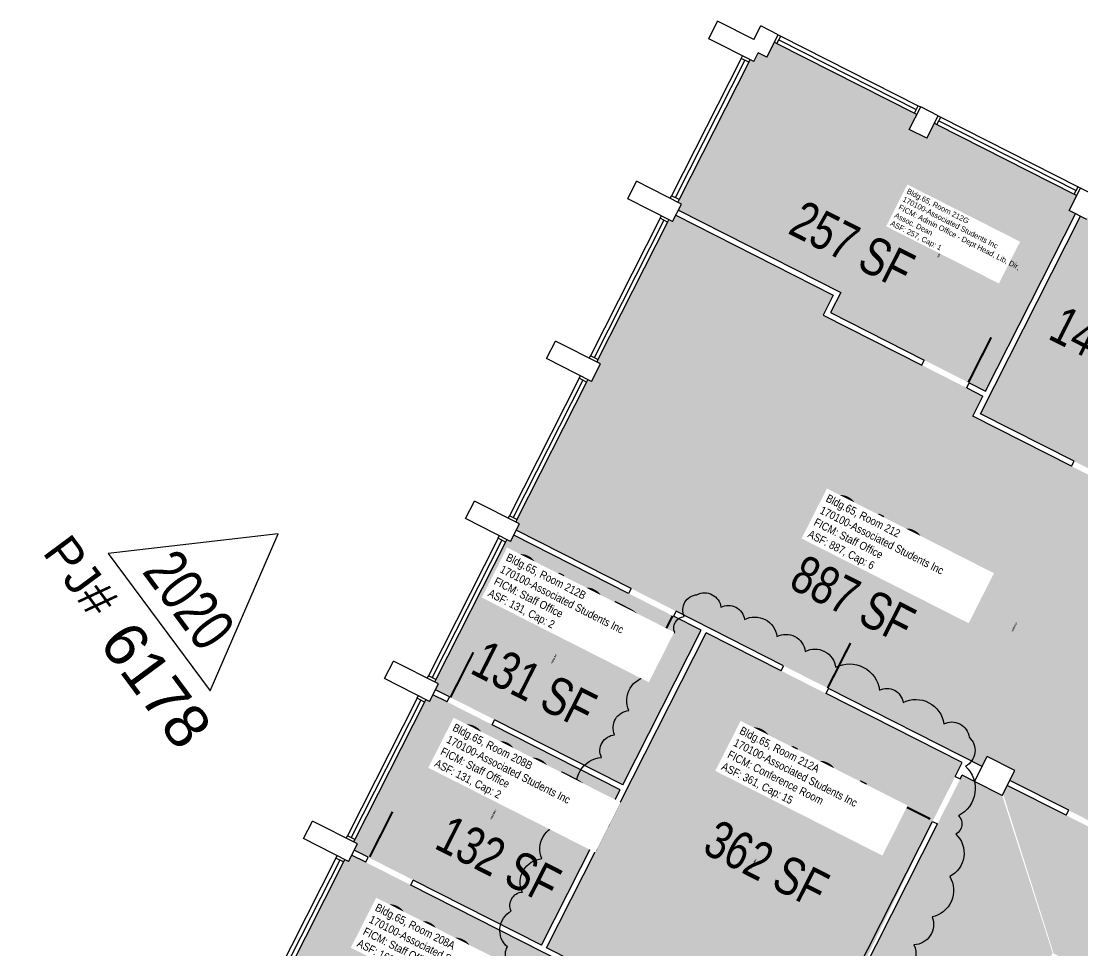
# Model space of a CAD drawing. Header units: inches. Extents: x 69218137 to 69223003, y 27671131 to 27674800.
# Drawn here: x 69219802 to 69220560, y 27673824 to 27674487 of the extents above; entities that cross this region are included whole.
import ezdxf
from ezdxf.enums import TextEntityAlignment as Align

# ---------------------------------------------------------------- set-up
doc = ezdxf.new("R2010")
doc.units = ezdxf.units.IN
doc.header["$LTSCALE"] = 25
doc.header["$MEASUREMENT"] = 0
doc.layers.get('0').update_dxf_attribs({"linetype": 'CONTINUOUS'})
for name, color, linetype in [('A-DOOR', 2, 'CONTINUOUS'), ('A-GLAZ', 1, 'CONTINUOUS'), ('A-IDEN-RNUM', 7, 'CONTINUOUS'), ('A-IDEN-SNUM', 4, 'CONTINUOUS'), ('A-IDEN-VNUM', 4, 'CONTINUOUS'), ('A-WALL', 5, 'CONTINUOUS'), ('AREA-TEXT', 3, 'CONTINUOUS'), ('Rooms-Category-Color', 7, 'CONTINUOUS'), ('Rooms-College-Color', 7, 'CONTINUOUS'), ('Rooms-Department-Color', 7, 'CONTINUOUS'), ('Rooms-Division-Color', 7, 'CONTINUOUS'), ('Rooms-Information', 7, 'CONTINUOUS')]:
    doc.layers.add(name, color=color, linetype=linetype)
doc.layers.add('A-REV', color=1, linetype='CONTINUOUS', true_color=0xff0000)
doc.styles.add('Arial', font='arial.ttf')
doc.styles.add('CP_AREA', font='arial.ttf', dxfattribs={"height": 15})
doc.styles.add('CP_ROOMSNUMBER', font='arial.ttf', dxfattribs={"height": 1})
doc.styles.add('CP_ROOMVNUMBER', font='arial.ttf', dxfattribs={"width": 0.85, "height": 0.075})

# ---------------------------------------------------------------- blocks, each defined once
blk = doc.blocks.new('ProjectRev')
at = {"transparency": 16777216}
blk.add_lwpolyline([(0, 0.122), (-0.1221, -0.0895), (0.1221, -0.0895)], close=True, dxfattribs=at)
at = {"transparency": 16777216, "insert": (-0.1798, -0.1151), "char_height": 0.05, "attachment_point": 1, "style": 'Arial'}
blk.add_mtext_dynamic_manual_height_columns('PJ#', width=0.24749, gutter_width=0.3125, heights=[0], dxfattribs=at)
at = {"transparency": 16777216, "style": 'Arial', "width": 0.75}
blk.add_attdef('YEAR', text='', height=0.05, dxfattribs=at).set_placement((0, 0), align=Align.MIDDLE_CENTER)
at = {"transparency": 16777216, "style": 'Arial'}
blk.add_attdef('PROJECT', text='', height=0.05, dxfattribs=at).set_placement((-0.0537, -0.1151), align=Align.TOP_LEFT)

msp = doc.modelspace()

# ---------------------------------------------------------------- hatches: boundary and pattern name
at = {"layer": 'Rooms-Category-Color', "true_color": 0xfa9ba3}
for points in [[(69220387.02, 27674293.38), (69220379.79, 27674279.11), (69220478.8, 27674228.92), (69220490.39, 27674223.05), (69220554.59, 27674349.71), (69220550.13, 27674351.97), (69220555.56, 27674362.67), (69220553.77, 27674363.57), (69220455.65, 27674413.3), (69220453.87, 27674414.21), (69220448.45, 27674403.5), (69220435.96, 27674409.83), (69220441.38, 27674420.54), (69220439.6, 27674421.44), (69220341.48, 27674471.17), (69220339.7, 27674472.08), (69220334.27, 27674461.37), (69220328.03, 27674464.54), (69220324.87, 27674458.29), (69220322.19, 27674459.65), (69220321.29, 27674457.87), (69220271.55, 27674359.75), (69220270.65, 27674357.97), (69220273.33, 27674356.61), (69220271.07, 27674352.15), (69220372.08, 27674300.95)], [(69220553.62, 27674173.06), (69220585.73, 27674156.78), (69220597.33, 27674150.91), (69220668.76, 27674291.84), (69220664.3, 27674294.1), (69220669.73, 27674304.8), (69220568.04, 27674356.34), (69220562.62, 27674345.64), (69220558.16, 27674347.9), (69220486.73, 27674206.97)], [(69220828.33, 27674029.34), (69220822.97, 27674032.05), (69220812.27, 27674037.48), (69220780.16, 27674053.75), (69220698.1, 27674095.35), (69220665.99, 27674111.62), (69220583.93, 27674153.21), (69220551.82, 27674169.49), (69220481.35, 27674205.21), (69220488.58, 27674219.48), (69220476.99, 27674225.35), (69220444.88, 27674241.63), (69220374.41, 27674277.35), (69220381.65, 27674291.62), (69220370.27, 27674297.38), (69220338.16, 27674313.66), (69220269.26, 27674348.58), (69220267, 27674344.12), (69220264.32, 27674345.48), (69220212.78, 27674243.79), (69220215.46, 27674242.44), (69220209.13, 27674229.95), (69220206.45, 27674231.31), (69220154.91, 27674129.62), (69220157.59, 27674128.27), (69220155.33, 27674123.81), (69220237.39, 27674082.21), (69220269.5, 27674065.94), (69220346.21, 27674027.06), (69220378.32, 27674010.78), (69220488.03, 27673955.17), (69220491.65, 27673962.31), (69220511.27, 27673952.36), (69220507.66, 27673945.23), (69220581.69, 27673907.7), (69220610.23, 27673893.24), (69220679.18, 27674029.26), (69220682.75, 27674027.45), (69220793.35, 27673971.39), (69220796.92, 27673969.58)], [(69220267.69, 27674062.37), (69220235.58, 27674078.65), (69220153.52, 27674120.24), (69220151.26, 27674115.78), (69220148.58, 27674117.13), (69220097.04, 27674015.45), (69220099.72, 27674014.09), (69220097.62, 27674009.96), (69220231.42, 27673942.14), (69220287.32, 27674052.42)], [(69220232.26, 27673797.81), (69220176.95, 27673825.84), (69220290.88, 27674050.62), (69220344.4, 27674023.49), (69220376.51, 27674007.21), (69220473.8, 27673957.9), (69220468.82, 27673948.09), (69220452.55, 27673915.98), (69220363.44, 27673731.32)], [(69220095.82, 27674006.39), (69220093.39, 27674001.61), (69220090.72, 27674002.96), (69220039.18, 27673901.28), (69220041.85, 27673899.92), (69220039.59, 27673895.46), (69220173.39, 27673827.65), (69220229.61, 27673938.57)], [(69220035.52, 27673887.43), (69220032.85, 27673888.79), (69219981.31, 27673787.11), (69219983.98, 27673785.75), (69219982.85, 27673783.52), (69220057.56, 27673745.66), (69220093.46, 27673727.46), (69220152.33, 27673697.62), (69220207.26, 27673806), (69220037.78, 27673891.89), (69220037.33, 27673891)]]:
    msp.add_hatch(color=241, dxfattribs=at).paths.add_polyline_path(points)
at = {"layer": 'Rooms-Category-Color', "true_color": 0xadadad}
msp.add_hatch(color=253, dxfattribs=at).paths.add_polyline_path([(69220502.26, 27673934.57), (69220502.23, 27673934.52), (69220473.75, 27673948.96), (69220363.44, 27673731.32), (69220383.89, 27673720.95), (69220329.19, 27673613.02), (69220335.43, 27673609.86), (69220327.29, 27673593.8), (69220321.05, 27673596.97), (69220155.58, 27673270.51), (69220161.83, 27673267.34), (69220153.69, 27673251.29), (69220137.63, 27673259.43), (69220139.67, 27673263.44), (69219933.62, 27673367.87), (69219805.18, 27673432.98), (69219804.05, 27673430.75), (69219801.37, 27673432.1), (69219749.83, 27673330.42), (69219752.51, 27673329.06), (69219746.18, 27673316.57), (69219743.15, 27673318.11), (69219691.97, 27673216.25), (69219694.64, 27673214.89), (69219688.31, 27673202.4), (69219685.64, 27673203.76), (69219634.1, 27673102.07), (69219636.77, 27673100.72), (69219634.96, 27673097.15), (69219971.24, 27672926.71), (69219973.95, 27672932.06), (69219986.44, 27672925.73), (69219935.43, 27672825.09), (69220313.14, 27672315.61), (69220315.15, 27672317.1), (69220320.51, 27672309.87), (69220412.08, 27672377.77), (69220406.72, 27672385), (69220417.97, 27672393.33), (69220423.33, 27672386.11), (69220549.24, 27672479.47), (69220543.88, 27672486.7), (69220555.12, 27672495.04), (69220560.48, 27672487.81), (69220652.38, 27672555.95), (69220647.02, 27672563.18), (69220661.16, 27672573.66), (69220677.21, 27672565.52), (69220671.79, 27672554.82), (69220763.66, 27672508.25), (69220769.08, 27672518.95), (69220781.57, 27672512.62), (69220776.15, 27672501.92), (69220877.83, 27672450.38), (69220883.26, 27672461.09), (69220895.97, 27672454.64), (69220893.25, 27672449.29), (69220994.94, 27672397.75), (69220997.65, 27672403.1), (69221009.92, 27672396.89), (69221004.49, 27672386.18), (69221106.17, 27672334.65), (69221111.6, 27672345.35), (69221117.84, 27672342.18), (69221121.01, 27672348.43), (69221142.42, 27672337.58), (69221140, 27672332.82), (69221537.82, 27672131.18), (69221647.83, 27672348.23), (69221551.5, 27672397.06), (69221615.7, 27672523.72), (69221712.03, 27672474.89), (69221765.38, 27672580.14), (69221760.01, 27672582.86), (69221766.34, 27672595.35), (69221778.84, 27672589.02), (69221777.03, 27672585.45), (69221909.93, 27672518.09), (69221911.74, 27672521.65), (69221915.31, 27672519.84), (69222026.53, 27672739.27), (69221593.03, 27672958.99), (69221769.35, 27673306.85), (69221887.09, 27673247.18), (69221961.01, 27673393.01), (69221843.27, 27673452.69), (69221890.29, 27673545.46), (69221922.4, 27673529.18), (69221949.75, 27673583.14), (69221917.64, 27673599.42), (69221940.24, 27673644.02), (69221832.32, 27673698.72), (69221830.51, 27673695.15), (69221817.13, 27673701.93), (69221765.59, 27673600.25), (69221778.97, 27673593.47), (69221772.64, 27673580.98), (69221759.26, 27673587.76), (69221707.72, 27673486.08), (69221721.1, 27673479.3), (69221714.77, 27673466.81), (69221701.39, 27673473.59), (69221649.85, 27673371.91), (69221663.23, 27673365.13), (69221656.9, 27673352.64), (69221640.85, 27673360.78), (69221602.76, 27673285.63), (69221605.43, 27673284.27), (69221591.98, 27673257.73), (69221605.36, 27673250.95), (69221599.03, 27673238.47), (69221585.65, 27673245.25), (69221534.12, 27673143.56), (69221547.49, 27673136.78), (69221541.17, 27673124.29), (69221527.79, 27673131.08), (69221476.25, 27673029.39), (69221489.63, 27673022.61), (69221483.3, 27673010.12), (69221461.89, 27673020.97), (69221464.15, 27673025.43), (69221129.66, 27673194.97), (69221126.5, 27673188.72), (69221110.44, 27673196.86), (69221287.21, 27673545.62), (69220962.54, 27673710.19), (69220958.92, 27673703.05), (69220939.3, 27673713), (69220942.91, 27673720.13), (69220505.85, 27673941.66), (69220502.92, 27673935.65), (69220539.03, 27673821.69), (69220864.75, 27673656.61), (69220851.19, 27673629.85), (69220894, 27673608.15), (69220907.56, 27673634.91), (69221141.26, 27673516.46), (69220777.77, 27672799.31), (69220201.56, 27673091.37), (69220461.97, 27673605.14), (69220435.21, 27673618.71), (69220538.29, 27673822.07), (69220502.23, 27673934.52)])
at = {"layer": 'Rooms-College-Color', "true_color": 0xadadad}
for points in [[(69220387.02, 27674293.38), (69220379.79, 27674279.11), (69220478.8, 27674228.92), (69220490.39, 27674223.05), (69220554.59, 27674349.71), (69220550.13, 27674351.97), (69220555.56, 27674362.67), (69220553.77, 27674363.57), (69220455.65, 27674413.3), (69220453.87, 27674414.21), (69220448.45, 27674403.5), (69220435.96, 27674409.83), (69220441.38, 27674420.54), (69220439.6, 27674421.44), (69220341.48, 27674471.17), (69220339.7, 27674472.08), (69220334.27, 27674461.37), (69220328.03, 27674464.54), (69220324.87, 27674458.29), (69220322.19, 27674459.65), (69220321.29, 27674457.87), (69220271.55, 27674359.75), (69220270.65, 27674357.97), (69220273.33, 27674356.61), (69220271.07, 27674352.15), (69220372.08, 27674300.95)], [(69220553.62, 27674173.06), (69220585.73, 27674156.78), (69220597.33, 27674150.91), (69220668.76, 27674291.84), (69220664.3, 27674294.1), (69220669.73, 27674304.8), (69220568.04, 27674356.34), (69220562.62, 27674345.64), (69220558.16, 27674347.9), (69220486.73, 27674206.97)], [(69220828.33, 27674029.34), (69220822.97, 27674032.05), (69220812.27, 27674037.48), (69220780.16, 27674053.75), (69220698.1, 27674095.35), (69220665.99, 27674111.62), (69220583.93, 27674153.21), (69220551.82, 27674169.49), (69220481.35, 27674205.21), (69220488.58, 27674219.48), (69220476.99, 27674225.35), (69220444.88, 27674241.63), (69220374.41, 27674277.35), (69220381.65, 27674291.62), (69220370.27, 27674297.38), (69220338.16, 27674313.66), (69220269.26, 27674348.58), (69220267, 27674344.12), (69220264.32, 27674345.48), (69220212.78, 27674243.79), (69220215.46, 27674242.44), (69220209.13, 27674229.95), (69220206.45, 27674231.31), (69220154.91, 27674129.62), (69220157.59, 27674128.27), (69220155.33, 27674123.81), (69220237.39, 27674082.21), (69220269.5, 27674065.94), (69220346.21, 27674027.06), (69220378.32, 27674010.78), (69220488.03, 27673955.17), (69220491.65, 27673962.31), (69220511.27, 27673952.36), (69220507.66, 27673945.23), (69220581.69, 27673907.7), (69220610.23, 27673893.24), (69220679.18, 27674029.26), (69220682.75, 27674027.45), (69220793.35, 27673971.39), (69220796.92, 27673969.58)], [(69220267.69, 27674062.37), (69220235.58, 27674078.65), (69220153.52, 27674120.24), (69220151.26, 27674115.78), (69220148.58, 27674117.13), (69220097.04, 27674015.45), (69220099.72, 27674014.09), (69220097.62, 27674009.96), (69220231.42, 27673942.14), (69220287.32, 27674052.42)], [(69220232.26, 27673797.81), (69220176.95, 27673825.84), (69220290.88, 27674050.62), (69220344.4, 27674023.49), (69220376.51, 27674007.21), (69220473.8, 27673957.9), (69220468.82, 27673948.09), (69220452.55, 27673915.98), (69220363.44, 27673731.32)], [(69220095.82, 27674006.39), (69220093.39, 27674001.61), (69220090.72, 27674002.96), (69220039.18, 27673901.28), (69220041.85, 27673899.92), (69220039.59, 27673895.46), (69220173.39, 27673827.65), (69220229.61, 27673938.57)], [(69220502.26, 27673934.57), (69220502.23, 27673934.52), (69220473.75, 27673948.96), (69220363.44, 27673731.32), (69220383.89, 27673720.95), (69220329.19, 27673613.02), (69220335.43, 27673609.86), (69220327.29, 27673593.8), (69220321.05, 27673596.97), (69220155.58, 27673270.51), (69220161.83, 27673267.34), (69220153.69, 27673251.29), (69220137.63, 27673259.43), (69220139.67, 27673263.44), (69219933.62, 27673367.87), (69219805.18, 27673432.98), (69219804.05, 27673430.75), (69219801.37, 27673432.1), (69219749.83, 27673330.42), (69219752.51, 27673329.06), (69219746.18, 27673316.57), (69219743.15, 27673318.11), (69219691.97, 27673216.25), (69219694.64, 27673214.89), (69219688.31, 27673202.4), (69219685.64, 27673203.76), (69219634.1, 27673102.07), (69219636.77, 27673100.72), (69219634.96, 27673097.15), (69219971.24, 27672926.71), (69219973.95, 27672932.06), (69219986.44, 27672925.73), (69219935.43, 27672825.09), (69220313.14, 27672315.61), (69220315.15, 27672317.1), (69220320.51, 27672309.87), (69220412.08, 27672377.77), (69220406.72, 27672385), (69220417.97, 27672393.33), (69220423.33, 27672386.11), (69220549.24, 27672479.47), (69220543.88, 27672486.7), (69220555.12, 27672495.04), (69220560.48, 27672487.81), (69220652.38, 27672555.95), (69220647.02, 27672563.18), (69220661.16, 27672573.66), (69220677.21, 27672565.52), (69220671.79, 27672554.82), (69220763.66, 27672508.25), (69220769.08, 27672518.95), (69220781.57, 27672512.62), (69220776.15, 27672501.92), (69220877.83, 27672450.38), (69220883.26, 27672461.09), (69220895.97, 27672454.64), (69220893.25, 27672449.29), (69220994.94, 27672397.75), (69220997.65, 27672403.1), (69221009.92, 27672396.89), (69221004.49, 27672386.18), (69221106.17, 27672334.65), (69221111.6, 27672345.35), (69221117.84, 27672342.18), (69221121.01, 27672348.43), (69221142.42, 27672337.58), (69221140, 27672332.82), (69221537.82, 27672131.18), (69221647.83, 27672348.23), (69221551.5, 27672397.06), (69221615.7, 27672523.72), (69221712.03, 27672474.89), (69221765.38, 27672580.14), (69221760.01, 27672582.86), (69221766.34, 27672595.35), (69221778.84, 27672589.02), (69221777.03, 27672585.45), (69221909.93, 27672518.09), (69221911.74, 27672521.65), (69221915.31, 27672519.84), (69222026.53, 27672739.27), (69221593.03, 27672958.99), (69221769.35, 27673306.85), (69221887.09, 27673247.18), (69221961.01, 27673393.01), (69221843.27, 27673452.69), (69221890.29, 27673545.46), (69221922.4, 27673529.18), (69221949.75, 27673583.14), (69221917.64, 27673599.42), (69221940.24, 27673644.02), (69221832.32, 27673698.72), (69221830.51, 27673695.15), (69221817.13, 27673701.93), (69221765.59, 27673600.25), (69221778.97, 27673593.47), (69221772.64, 27673580.98), (69221759.26, 27673587.76), (69221707.72, 27673486.08), (69221721.1, 27673479.3), (69221714.77, 27673466.81), (69221701.39, 27673473.59), (69221649.85, 27673371.91), (69221663.23, 27673365.13), (69221656.9, 27673352.64), (69221640.85, 27673360.78), (69221602.76, 27673285.63), (69221605.43, 27673284.27), (69221591.98, 27673257.73), (69221605.36, 27673250.95), (69221599.03, 27673238.47), (69221585.65, 27673245.25), (69221534.12, 27673143.56), (69221547.49, 27673136.78), (69221541.17, 27673124.29), (69221527.79, 27673131.08), (69221476.25, 27673029.39), (69221489.63, 27673022.61), (69221483.3, 27673010.12), (69221461.89, 27673020.97), (69221464.15, 27673025.43), (69221129.66, 27673194.97), (69221126.5, 27673188.72), (69221110.44, 27673196.86), (69221287.21, 27673545.62), (69220962.54, 27673710.19), (69220958.92, 27673703.05), (69220939.3, 27673713), (69220942.91, 27673720.13), (69220505.85, 27673941.66), (69220502.92, 27673935.65), (69220539.03, 27673821.69), (69220864.75, 27673656.61), (69220851.19, 27673629.85), (69220894, 27673608.15), (69220907.56, 27673634.91), (69221141.26, 27673516.46), (69220777.77, 27672799.31), (69220201.56, 27673091.37), (69220461.97, 27673605.14), (69220435.21, 27673618.71), (69220538.29, 27673822.07), (69220502.23, 27673934.52)], [(69220035.52, 27673887.43), (69220032.85, 27673888.79), (69219981.31, 27673787.11), (69219983.98, 27673785.75), (69219982.85, 27673783.52), (69220057.56, 27673745.66), (69220093.46, 27673727.46), (69220152.33, 27673697.62), (69220207.26, 27673806), (69220037.78, 27673891.89), (69220037.33, 27673891)]]:
    msp.add_hatch(color=253, dxfattribs=at).paths.add_polyline_path(points)
at = {"layer": 'Rooms-Department-Color', "true_color": 0x604aed}
for points in [[(69220387.02, 27674293.38), (69220379.79, 27674279.11), (69220478.8, 27674228.92), (69220490.39, 27674223.05), (69220554.59, 27674349.71), (69220550.13, 27674351.97), (69220555.56, 27674362.67), (69220553.77, 27674363.57), (69220455.65, 27674413.3), (69220453.87, 27674414.21), (69220448.45, 27674403.5), (69220435.96, 27674409.83), (69220441.38, 27674420.54), (69220439.6, 27674421.44), (69220341.48, 27674471.17), (69220339.7, 27674472.08), (69220334.27, 27674461.37), (69220328.03, 27674464.54), (69220324.87, 27674458.29), (69220322.19, 27674459.65), (69220321.29, 27674457.87), (69220271.55, 27674359.75), (69220270.65, 27674357.97), (69220273.33, 27674356.61), (69220271.07, 27674352.15), (69220372.08, 27674300.95)], [(69220553.62, 27674173.06), (69220585.73, 27674156.78), (69220597.33, 27674150.91), (69220668.76, 27674291.84), (69220664.3, 27674294.1), (69220669.73, 27674304.8), (69220568.04, 27674356.34), (69220562.62, 27674345.64), (69220558.16, 27674347.9), (69220486.73, 27674206.97)], [(69220828.33, 27674029.34), (69220822.97, 27674032.05), (69220812.27, 27674037.48), (69220780.16, 27674053.75), (69220698.1, 27674095.35), (69220665.99, 27674111.62), (69220583.93, 27674153.21), (69220551.82, 27674169.49), (69220481.35, 27674205.21), (69220488.58, 27674219.48), (69220476.99, 27674225.35), (69220444.88, 27674241.63), (69220374.41, 27674277.35), (69220381.65, 27674291.62), (69220370.27, 27674297.38), (69220338.16, 27674313.66), (69220269.26, 27674348.58), (69220267, 27674344.12), (69220264.32, 27674345.48), (69220212.78, 27674243.79), (69220215.46, 27674242.44), (69220209.13, 27674229.95), (69220206.45, 27674231.31), (69220154.91, 27674129.62), (69220157.59, 27674128.27), (69220155.33, 27674123.81), (69220237.39, 27674082.21), (69220269.5, 27674065.94), (69220346.21, 27674027.06), (69220378.32, 27674010.78), (69220488.03, 27673955.17), (69220491.65, 27673962.31), (69220511.27, 27673952.36), (69220507.66, 27673945.23), (69220581.69, 27673907.7), (69220610.23, 27673893.24), (69220679.18, 27674029.26), (69220682.75, 27674027.45), (69220793.35, 27673971.39), (69220796.92, 27673969.58)], [(69220267.69, 27674062.37), (69220235.58, 27674078.65), (69220153.52, 27674120.24), (69220151.26, 27674115.78), (69220148.58, 27674117.13), (69220097.04, 27674015.45), (69220099.72, 27674014.09), (69220097.62, 27674009.96), (69220231.42, 27673942.14), (69220287.32, 27674052.42)], [(69220232.26, 27673797.81), (69220176.95, 27673825.84), (69220290.88, 27674050.62), (69220344.4, 27674023.49), (69220376.51, 27674007.21), (69220473.8, 27673957.9), (69220468.82, 27673948.09), (69220452.55, 27673915.98), (69220363.44, 27673731.32)], [(69220095.82, 27674006.39), (69220093.39, 27674001.61), (69220090.72, 27674002.96), (69220039.18, 27673901.28), (69220041.85, 27673899.92), (69220039.59, 27673895.46), (69220173.39, 27673827.65), (69220229.61, 27673938.57)], [(69220035.52, 27673887.43), (69220032.85, 27673888.79), (69219981.31, 27673787.11), (69219983.98, 27673785.75), (69219982.85, 27673783.52), (69220057.56, 27673745.66), (69220093.46, 27673727.46), (69220152.33, 27673697.62), (69220207.26, 27673806), (69220037.78, 27673891.89), (69220037.33, 27673891)]]:
    msp.add_hatch(color=173, dxfattribs=at).paths.add_polyline_path(points)
at = {"layer": 'Rooms-Department-Color', "true_color": 0xacacac}
msp.add_hatch(color=253, dxfattribs=at).paths.add_polyline_path([(69220502.26, 27673934.57), (69220502.23, 27673934.52), (69220473.75, 27673948.96), (69220363.44, 27673731.32), (69220383.89, 27673720.95), (69220329.19, 27673613.02), (69220335.43, 27673609.86), (69220327.29, 27673593.8), (69220321.05, 27673596.97), (69220155.58, 27673270.51), (69220161.83, 27673267.34), (69220153.69, 27673251.29), (69220137.63, 27673259.43), (69220139.67, 27673263.44), (69219933.62, 27673367.87), (69219805.18, 27673432.98), (69219804.05, 27673430.75), (69219801.37, 27673432.1), (69219749.83, 27673330.42), (69219752.51, 27673329.06), (69219746.18, 27673316.57), (69219743.15, 27673318.11), (69219691.97, 27673216.25), (69219694.64, 27673214.89), (69219688.31, 27673202.4), (69219685.64, 27673203.76), (69219634.1, 27673102.07), (69219636.77, 27673100.72), (69219634.96, 27673097.15), (69219971.24, 27672926.71), (69219973.95, 27672932.06), (69219986.44, 27672925.73), (69219935.43, 27672825.09), (69220313.14, 27672315.61), (69220315.15, 27672317.1), (69220320.51, 27672309.87), (69220412.08, 27672377.77), (69220406.72, 27672385), (69220417.97, 27672393.33), (69220423.33, 27672386.11), (69220549.24, 27672479.47), (69220543.88, 27672486.7), (69220555.12, 27672495.04), (69220560.48, 27672487.81), (69220652.38, 27672555.95), (69220647.02, 27672563.18), (69220661.16, 27672573.66), (69220677.21, 27672565.52), (69220671.79, 27672554.82), (69220763.66, 27672508.25), (69220769.08, 27672518.95), (69220781.57, 27672512.62), (69220776.15, 27672501.92), (69220877.83, 27672450.38), (69220883.26, 27672461.09), (69220895.97, 27672454.64), (69220893.25, 27672449.29), (69220994.94, 27672397.75), (69220997.65, 27672403.1), (69221009.92, 27672396.89), (69221004.49, 27672386.18), (69221106.17, 27672334.65), (69221111.6, 27672345.35), (69221117.84, 27672342.18), (69221121.01, 27672348.43), (69221142.42, 27672337.58), (69221140, 27672332.82), (69221537.82, 27672131.18), (69221647.83, 27672348.23), (69221551.5, 27672397.06), (69221615.7, 27672523.72), (69221712.03, 27672474.89), (69221765.38, 27672580.14), (69221760.01, 27672582.86), (69221766.34, 27672595.35), (69221778.84, 27672589.02), (69221777.03, 27672585.45), (69221909.93, 27672518.09), (69221911.74, 27672521.65), (69221915.31, 27672519.84), (69222026.53, 27672739.27), (69221593.03, 27672958.99), (69221769.35, 27673306.85), (69221887.09, 27673247.18), (69221961.01, 27673393.01), (69221843.27, 27673452.69), (69221890.29, 27673545.46), (69221922.4, 27673529.18), (69221949.75, 27673583.14), (69221917.64, 27673599.42), (69221940.24, 27673644.02), (69221832.32, 27673698.72), (69221830.51, 27673695.15), (69221817.13, 27673701.93), (69221765.59, 27673600.25), (69221778.97, 27673593.47), (69221772.64, 27673580.98), (69221759.26, 27673587.76), (69221707.72, 27673486.08), (69221721.1, 27673479.3), (69221714.77, 27673466.81), (69221701.39, 27673473.59), (69221649.85, 27673371.91), (69221663.23, 27673365.13), (69221656.9, 27673352.64), (69221640.85, 27673360.78), (69221602.76, 27673285.63), (69221605.43, 27673284.27), (69221591.98, 27673257.73), (69221605.36, 27673250.95), (69221599.03, 27673238.47), (69221585.65, 27673245.25), (69221534.12, 27673143.56), (69221547.49, 27673136.78), (69221541.17, 27673124.29), (69221527.79, 27673131.08), (69221476.25, 27673029.39), (69221489.63, 27673022.61), (69221483.3, 27673010.12), (69221461.89, 27673020.97), (69221464.15, 27673025.43), (69221129.66, 27673194.97), (69221126.5, 27673188.72), (69221110.44, 27673196.86), (69221287.21, 27673545.62), (69220962.54, 27673710.19), (69220958.92, 27673703.05), (69220939.3, 27673713), (69220942.91, 27673720.13), (69220505.85, 27673941.66), (69220502.92, 27673935.65), (69220539.03, 27673821.69), (69220864.75, 27673656.61), (69220851.19, 27673629.85), (69220894, 27673608.15), (69220907.56, 27673634.91), (69221141.26, 27673516.46), (69220777.77, 27672799.31), (69220201.56, 27673091.37), (69220461.97, 27673605.14), (69220435.21, 27673618.71), (69220538.29, 27673822.07), (69220502.23, 27673934.52)])
at = {"layer": 'Rooms-Division-Color', "true_color": 0x604aed}
for points in [[(69220387.02, 27674293.38), (69220379.79, 27674279.11), (69220478.8, 27674228.92), (69220490.39, 27674223.05), (69220554.59, 27674349.71), (69220550.13, 27674351.97), (69220555.56, 27674362.67), (69220553.77, 27674363.57), (69220455.65, 27674413.3), (69220453.87, 27674414.21), (69220448.45, 27674403.5), (69220435.96, 27674409.83), (69220441.38, 27674420.54), (69220439.6, 27674421.44), (69220341.48, 27674471.17), (69220339.7, 27674472.08), (69220334.27, 27674461.37), (69220328.03, 27674464.54), (69220324.87, 27674458.29), (69220322.19, 27674459.65), (69220321.29, 27674457.87), (69220271.55, 27674359.75), (69220270.65, 27674357.97), (69220273.33, 27674356.61), (69220271.07, 27674352.15), (69220372.08, 27674300.95)], [(69220553.62, 27674173.06), (69220585.73, 27674156.78), (69220597.33, 27674150.91), (69220668.76, 27674291.84), (69220664.3, 27674294.1), (69220669.73, 27674304.8), (69220568.04, 27674356.34), (69220562.62, 27674345.64), (69220558.16, 27674347.9), (69220486.73, 27674206.97)], [(69220828.33, 27674029.34), (69220822.97, 27674032.05), (69220812.27, 27674037.48), (69220780.16, 27674053.75), (69220698.1, 27674095.35), (69220665.99, 27674111.62), (69220583.93, 27674153.21), (69220551.82, 27674169.49), (69220481.35, 27674205.21), (69220488.58, 27674219.48), (69220476.99, 27674225.35), (69220444.88, 27674241.63), (69220374.41, 27674277.35), (69220381.65, 27674291.62), (69220370.27, 27674297.38), (69220338.16, 27674313.66), (69220269.26, 27674348.58), (69220267, 27674344.12), (69220264.32, 27674345.48), (69220212.78, 27674243.79), (69220215.46, 27674242.44), (69220209.13, 27674229.95), (69220206.45, 27674231.31), (69220154.91, 27674129.62), (69220157.59, 27674128.27), (69220155.33, 27674123.81), (69220237.39, 27674082.21), (69220269.5, 27674065.94), (69220346.21, 27674027.06), (69220378.32, 27674010.78), (69220488.03, 27673955.17), (69220491.65, 27673962.31), (69220511.27, 27673952.36), (69220507.66, 27673945.23), (69220581.69, 27673907.7), (69220610.23, 27673893.24), (69220679.18, 27674029.26), (69220682.75, 27674027.45), (69220793.35, 27673971.39), (69220796.92, 27673969.58)], [(69220267.69, 27674062.37), (69220235.58, 27674078.65), (69220153.52, 27674120.24), (69220151.26, 27674115.78), (69220148.58, 27674117.13), (69220097.04, 27674015.45), (69220099.72, 27674014.09), (69220097.62, 27674009.96), (69220231.42, 27673942.14), (69220287.32, 27674052.42)], [(69220232.26, 27673797.81), (69220176.95, 27673825.84), (69220290.88, 27674050.62), (69220344.4, 27674023.49), (69220376.51, 27674007.21), (69220473.8, 27673957.9), (69220468.82, 27673948.09), (69220452.55, 27673915.98), (69220363.44, 27673731.32)], [(69220095.82, 27674006.39), (69220093.39, 27674001.61), (69220090.72, 27674002.96), (69220039.18, 27673901.28), (69220041.85, 27673899.92), (69220039.59, 27673895.46), (69220173.39, 27673827.65), (69220229.61, 27673938.57)], [(69220035.52, 27673887.43), (69220032.85, 27673888.79), (69219981.31, 27673787.11), (69219983.98, 27673785.75), (69219982.85, 27673783.52), (69220057.56, 27673745.66), (69220093.46, 27673727.46), (69220152.33, 27673697.62), (69220207.26, 27673806), (69220037.78, 27673891.89), (69220037.33, 27673891)]]:
    msp.add_hatch(color=173, dxfattribs=at).paths.add_polyline_path(points)
at = {"layer": 'Rooms-Division-Color', "true_color": 0xadadad}
msp.add_hatch(color=253, dxfattribs=at).paths.add_polyline_path([(69220502.26, 27673934.57), (69220502.23, 27673934.52), (69220473.75, 27673948.96), (69220363.44, 27673731.32), (69220383.89, 27673720.95), (69220329.19, 27673613.02), (69220335.43, 27673609.86), (69220327.29, 27673593.8), (69220321.05, 27673596.97), (69220155.58, 27673270.51), (69220161.83, 27673267.34), (69220153.69, 27673251.29), (69220137.63, 27673259.43), (69220139.67, 27673263.44), (69219933.62, 27673367.87), (69219805.18, 27673432.98), (69219804.05, 27673430.75), (69219801.37, 27673432.1), (69219749.83, 27673330.42), (69219752.51, 27673329.06), (69219746.18, 27673316.57), (69219743.15, 27673318.11), (69219691.97, 27673216.25), (69219694.64, 27673214.89), (69219688.31, 27673202.4), (69219685.64, 27673203.76), (69219634.1, 27673102.07), (69219636.77, 27673100.72), (69219634.96, 27673097.15), (69219971.24, 27672926.71), (69219973.95, 27672932.06), (69219986.44, 27672925.73), (69219935.43, 27672825.09), (69220313.14, 27672315.61), (69220315.15, 27672317.1), (69220320.51, 27672309.87), (69220412.08, 27672377.77), (69220406.72, 27672385), (69220417.97, 27672393.33), (69220423.33, 27672386.11), (69220549.24, 27672479.47), (69220543.88, 27672486.7), (69220555.12, 27672495.04), (69220560.48, 27672487.81), (69220652.38, 27672555.95), (69220647.02, 27672563.18), (69220661.16, 27672573.66), (69220677.21, 27672565.52), (69220671.79, 27672554.82), (69220763.66, 27672508.25), (69220769.08, 27672518.95), (69220781.57, 27672512.62), (69220776.15, 27672501.92), (69220877.83, 27672450.38), (69220883.26, 27672461.09), (69220895.97, 27672454.64), (69220893.25, 27672449.29), (69220994.94, 27672397.75), (69220997.65, 27672403.1), (69221009.92, 27672396.89), (69221004.49, 27672386.18), (69221106.17, 27672334.65), (69221111.6, 27672345.35), (69221117.84, 27672342.18), (69221121.01, 27672348.43), (69221142.42, 27672337.58), (69221140, 27672332.82), (69221537.82, 27672131.18), (69221647.83, 27672348.23), (69221551.5, 27672397.06), (69221615.7, 27672523.72), (69221712.03, 27672474.89), (69221765.38, 27672580.14), (69221760.01, 27672582.86), (69221766.34, 27672595.35), (69221778.84, 27672589.02), (69221777.03, 27672585.45), (69221909.93, 27672518.09), (69221911.74, 27672521.65), (69221915.31, 27672519.84), (69222026.53, 27672739.27), (69221593.03, 27672958.99), (69221769.35, 27673306.85), (69221887.09, 27673247.18), (69221961.01, 27673393.01), (69221843.27, 27673452.69), (69221890.29, 27673545.46), (69221922.4, 27673529.18), (69221949.75, 27673583.14), (69221917.64, 27673599.42), (69221940.24, 27673644.02), (69221832.32, 27673698.72), (69221830.51, 27673695.15), (69221817.13, 27673701.93), (69221765.59, 27673600.25), (69221778.97, 27673593.47), (69221772.64, 27673580.98), (69221759.26, 27673587.76), (69221707.72, 27673486.08), (69221721.1, 27673479.3), (69221714.77, 27673466.81), (69221701.39, 27673473.59), (69221649.85, 27673371.91), (69221663.23, 27673365.13), (69221656.9, 27673352.64), (69221640.85, 27673360.78), (69221602.76, 27673285.63), (69221605.43, 27673284.27), (69221591.98, 27673257.73), (69221605.36, 27673250.95), (69221599.03, 27673238.47), (69221585.65, 27673245.25), (69221534.12, 27673143.56), (69221547.49, 27673136.78), (69221541.17, 27673124.29), (69221527.79, 27673131.08), (69221476.25, 27673029.39), (69221489.63, 27673022.61), (69221483.3, 27673010.12), (69221461.89, 27673020.97), (69221464.15, 27673025.43), (69221129.66, 27673194.97), (69221126.5, 27673188.72), (69221110.44, 27673196.86), (69221287.21, 27673545.62), (69220962.54, 27673710.19), (69220958.92, 27673703.05), (69220939.3, 27673713), (69220942.91, 27673720.13), (69220505.85, 27673941.66), (69220502.92, 27673935.65), (69220539.03, 27673821.69), (69220864.75, 27673656.61), (69220851.19, 27673629.85), (69220894, 27673608.15), (69220907.56, 27673634.91), (69221141.26, 27673516.46), (69220777.77, 27672799.31), (69220201.56, 27673091.37), (69220461.97, 27673605.14), (69220435.21, 27673618.71), (69220538.29, 27673822.07), (69220502.23, 27673934.52)])

# ---------------------------------------------------------------- linework, layer by layer
at = {"layer": 'A-DOOR'}
for points in [[(69220478.13, 27674229.26, 1.5, 1.5, 0), (69220494.4, 27674261.37, 0, 0, 0), (69220493.73, 27674261.71, 0, 0, 0.414214), (69220446.01, 27674243.86, 0, 0, 0.414214)], [(69220585.07, 27674157.12, 1.5, 1.5, 0), (69220601.34, 27674189.23, 0, 0, 0), (69220600.67, 27674189.57, 0, 0, 0.414214), (69220552.95, 27674171.72, 0, 0, 0.414214)], [(69220267.02, 27674062.71, 1.5, 1.5, 0), (69220250.75, 27674030.6, 0, 0, 0), (69220250.08, 27674030.94, 0, 0, -0.414214), (69220236.26, 27674079.98, 0, 0, -0.414214)], [(69220377.65, 27674011.12, 1.5, 1.5, 0), (69220393.93, 27674043.23, 0, 0, 0), (69220393.26, 27674043.57, 0, 0, 0.414214), (69220345.53, 27674025.72, 0, 0, 0.414214)], [(69220108.37, 27674004.51, 1.5, 1.5, 0), (69220124.65, 27674036.62, 0, 0, 0), (69220125.32, 27674036.28, 0, 0, -0.414214), (69220139.14, 27673987.23, 0, 0, -0.414214)], [(69220450.86, 27673917.68, 1.5, 1.5, 0), (69220418.75, 27673933.96, 0, 0, 0), (69220419.09, 27673934.63, 0, 0, -0.414214), (69220468.14, 27673948.44, 0, 0, -0.414214)], [(69220581.75, 27673907.95, 1.5, 1.5, 0), (69220598.03, 27673940.06, 0, 0, 0), (69220597.36, 27673940.4, 0, 0, 0.414214), (69220549.63, 27673922.55, 0, 0, 0.414214)], [(69220050.69, 27673890.71, 1.5, 1.5, 0), (69220066.97, 27673922.82, 0, 0, 0), (69220067.64, 27673922.48, 0, 0, -0.414214), (69220081.46, 27673873.43, 0, 0, -0.414214)]]:
    msp.add_lwpolyline(points, format="xyseb", dxfattribs=at)
at = {"layer": 'A-GLAZ'}
for p, q in [((69220344.2, 27674476.52), (69220442.31, 27674426.79)), ((69220341.48, 27674471.17), (69220439.6, 27674421.44)), ((69220342.84, 27674473.85), (69220440.96, 27674424.12)), ((69220315.93, 27674460.58), (69220266.2, 27674362.46)), ((69220318.61, 27674459.22), (69220268.88, 27674361.11)), ((69220321.29, 27674457.87), (69220271.55, 27674359.75)), ((69220457.01, 27674415.98), (69220555.13, 27674366.25)), ((69220458.37, 27674418.66), (69220556.48, 27674368.93)), ((69220455.65, 27674413.3), (69220553.77, 27674363.57)), ((69220258.06, 27674346.41), (69220208.33, 27674248.29)), ((69220260.74, 27674345.05), (69220211.01, 27674246.93)), ((69220263.42, 27674343.69), (69220213.69, 27674245.58)), ((69220200.2, 27674232.24), (69220150.47, 27674134.12)), ((69220202.87, 27674230.88), (69220153.14, 27674132.76)), ((69220205.55, 27674229.52), (69220155.82, 27674131.41)), ((69220142.33, 27674118.06), (69220092.6, 27674019.95)), ((69220145, 27674116.71), (69220095.27, 27674018.59)), ((69220147.68, 27674115.35), (69220097.95, 27674017.23)), ((69220084.46, 27674003.89), (69220034.73, 27673905.77)), ((69220087.14, 27674002.53), (69220037.4, 27673904.42)), ((69220089.81, 27674001.18), (69220040.08, 27673903.06)), ((69220026.59, 27673889.72), (69219976.86, 27673791.6)), ((69220029.27, 27673888.36), (69219979.54, 27673790.25)), ((69220031.94, 27673887.01), (69219982.21, 27673788.89))]:
    msp.add_line(p, q, dxfattribs=at)
at = {"layer": 'A-REV'}
msp.add_lwpolyline([(69220155.42, 27673812.03, -0.520567), (69220148.96, 27673826.4, -0.520567), (69220151.66, 27673851.95, -0.520567), (69220159.67, 27673865.57, -0.520567), (69220173.67, 27673889.39, -0.520567), (69220187.75, 27673913.36, -0.520567), (69220200.1, 27673934.36, -0.520567), (69220216.1, 27673961.59, -0.520567), (69220225.58, 27673977.73, -0.520567), (69220235.75, 27673995.03, -0.520567), (69220250.11, 27674019.47, -0.520567), (69220256.68, 27674030.64, -0.520567), (69220268.54, 27674050.82, -0.520567), (69220275.24, 27674062.24, -0.520567), (69220284.37, 27674077.77, -0.520567), (69220301.51, 27674068.8, -0.520567), (69220318.27, 27674060.03, -0.520567), (69220341.45, 27674047.9, -0.520567), (69220361.7, 27674037.3, -0.520567), (69220383.38, 27674025.95, -0.520567), (69220414.71, 27674009.56, -0.520567), (69220431.54, 27674000.75, -0.520567), (69220460.6, 27673985.54, -0.520567), (69220478.66, 27673976.08, -0.520567), (69220476.14, 27673955.29, -0.520567), (69220471.05, 27673919.96, -0.520567), (69220469.17, 27673906.92, -0.520567), (69220464.8, 27673876.61, -0.520567), (69220452.22, 27673847.84, -0.520567), (69220439.3, 27673827.83, -0.520567), (69220422.26, 27673801.42, -0.520567)], format="xyb", dxfattribs=at)
at = {"layer": 'A-WALL'}
for p, q in [((69220292.75, 27674474.57), (69220299.08, 27674487.06)), ((69220324.95, 27674473.95), (69220299.08, 27674487.06)), ((69220324.95, 27674473.95), (69220329.92, 27674483.76)), ((69220342.41, 27674477.43), (69220329.92, 27674483.76)), ((69220324.87, 27674458.29), (69220292.75, 27674474.57)), ((69220334.27, 27674461.37), (69220342.41, 27674477.43)), ((69220341.48, 27674471.17), (69220344.2, 27674476.52)), ((69220342.41, 27674477.43), (69220344.2, 27674476.52)), ((69220339.7, 27674472.08), (69220341.48, 27674471.17)), ((69220315.93, 27674460.58), (69220316.84, 27674462.36)), ((69220321.29, 27674457.87), (69220315.93, 27674460.58)), ((69220322.19, 27674459.65), (69220321.29, 27674457.87)), ((69220324.87, 27674458.29), (69220328.03, 27674464.54)), ((69220334.27, 27674461.37), (69220328.03, 27674464.54)), ((69220435.96, 27674409.83), (69220444.1, 27674425.89)), ((69220439.6, 27674421.44), (69220442.31, 27674426.79)), ((69220439.6, 27674421.44), (69220441.38, 27674420.54)), ((69220442.31, 27674426.79), (69220444.1, 27674425.89)), ((69220456.58, 27674419.56), (69220444.1, 27674425.89)), ((69220448.45, 27674403.5), (69220456.58, 27674419.56)), ((69220453.87, 27674414.21), (69220455.65, 27674413.3)), ((69220455.65, 27674413.3), (69220458.37, 27674418.66)), ((69220456.58, 27674419.56), (69220458.37, 27674418.66)), ((69220448.45, 27674403.5), (69220435.96, 27674409.83)), ((69220234.89, 27674360.4), (69220241.22, 27674372.89)), ((69220273.33, 27674356.61), (69220241.22, 27674372.89)), ((69220553.77, 27674363.57), (69220556.48, 27674368.93)), ((69220556.48, 27674368.93), (69220558.27, 27674368.02)), ((69220265.3, 27674360.68), (69220266.2, 27674362.46)), ((69220271.55, 27674359.75), (69220266.2, 27674362.46)), ((69220550.13, 27674351.97), (69220558.27, 27674368.02)), ((69220553.77, 27674363.57), (69220555.56, 27674362.67)), ((69220570.76, 27674361.69), (69220558.27, 27674368.02)), ((69220267, 27674344.12), (69220234.89, 27674360.4)), ((69220267, 27674344.12), (69220273.33, 27674356.61)), ((69220271.55, 27674359.75), (69220270.65, 27674357.97)), ((69220258.06, 27674346.41), (69220258.97, 27674348.19)), ((69220263.42, 27674343.69), (69220258.06, 27674346.41)), ((69220264.32, 27674345.48), (69220263.42, 27674343.69)), ((69220269.26, 27674348.58), (69220381.65, 27674291.62)), ((69220271.07, 27674352.15), (69220387.02, 27674293.38)), ((69220486.73, 27674206.97), (69220558.16, 27674347.9)), ((69220490.39, 27674223.05), (69220554.59, 27674349.71)), ((69220562.62, 27674345.64), (69220550.13, 27674351.97)), ((69220387.02, 27674293.38), (69220379.79, 27674279.11)), ((69220381.65, 27674291.62), (69220374.41, 27674277.35)), ((69220374.41, 27674277.35), (69220444.88, 27674241.63)), ((69220379.79, 27674279.11), (69220446.69, 27674245.2)), ((69220177.02, 27674246.23), (69220183.35, 27674258.71)), ((69220215.46, 27674242.44), (69220183.35, 27674258.71)), ((69220207.43, 27674246.51), (69220208.33, 27674248.29)), ((69220213.69, 27674245.58), (69220208.33, 27674248.29)), ((69220209.13, 27674229.95), (69220177.02, 27674246.23)), ((69220209.13, 27674229.95), (69220215.46, 27674242.44)), ((69220213.69, 27674245.58), (69220212.78, 27674243.79)), ((69220444.88, 27674241.63), (69220446.69, 27674245.2)), ((69220200.2, 27674232.24), (69220201.1, 27674234.02)), ((69220205.55, 27674229.52), (69220200.2, 27674232.24)), ((69220206.45, 27674231.31), (69220205.55, 27674229.52)), ((69220476.99, 27674225.35), (69220478.8, 27674228.92)), ((69220476.99, 27674225.35), (69220488.58, 27674219.48)), ((69220478.8, 27674228.92), (69220490.39, 27674223.05)), ((69220481.35, 27674205.21), (69220488.58, 27674219.48)), ((69220551.82, 27674169.49), (69220481.35, 27674205.21)), ((69220553.62, 27674173.06), (69220486.73, 27674206.97)), ((69220551.82, 27674169.49), (69220553.62, 27674173.06)), ((69220119.15, 27674132.05), (69220125.48, 27674144.54)), ((69220157.59, 27674128.27), (69220125.48, 27674144.54)), ((69220149.56, 27674132.33), (69220150.47, 27674134.12)), ((69220155.82, 27674131.41), (69220150.47, 27674134.12)), ((69220151.26, 27674115.78), (69220119.15, 27674132.05)), ((69220151.26, 27674115.78), (69220157.59, 27674128.27)), ((69220155.82, 27674131.41), (69220154.91, 27674129.62)), ((69220142.33, 27674118.06), (69220143.23, 27674119.85)), ((69220147.68, 27674115.35), (69220142.33, 27674118.06)), ((69220235.58, 27674078.65), (69220153.52, 27674120.24)), ((69220237.39, 27674082.21), (69220155.33, 27674123.81)), ((69220148.58, 27674117.13), (69220147.68, 27674115.35)), ((69220237.39, 27674082.21), (69220235.58, 27674078.65)), ((69220269.5, 27674065.94), (69220267.69, 27674062.37)), ((69220346.21, 27674027.06), (69220269.5, 27674065.94)), ((69220287.32, 27674052.42), (69220267.69, 27674062.37)), ((69220176.95, 27673825.84), (69220290.88, 27674050.62)), ((69220231.42, 27673942.14), (69220287.32, 27674052.42)), ((69220344.4, 27674023.49), (69220290.88, 27674050.62)), ((69220061.28, 27674017.88), (69220067.61, 27674030.37)), ((69220099.72, 27674014.09), (69220067.61, 27674030.37)), ((69220344.4, 27674023.49), (69220346.21, 27674027.06)), ((69220091.69, 27674018.16), (69220092.6, 27674019.95)), ((69220097.95, 27674017.23), (69220092.6, 27674019.95)), ((69220093.39, 27674001.61), (69220061.28, 27674017.88)), ((69220093.39, 27674001.61), (69220099.72, 27674014.09)), ((69220097.95, 27674017.23), (69220097.04, 27674015.45)), ((69220084.46, 27674003.89), (69220085.36, 27674005.68)), ((69220105.9, 27674001.28), (69220095.82, 27674006.39)), ((69220107.7, 27674004.85), (69220097.62, 27674009.96)), ((69220105.9, 27674001.28), (69220107.7, 27674004.85)), ((69220376.51, 27674007.21), (69220378.32, 27674010.78)), ((69220473.8, 27673957.9), (69220376.51, 27674007.21)), ((69220488.03, 27673955.17), (69220378.32, 27674010.78)), ((69220089.81, 27674001.18), (69220084.46, 27674003.89)), ((69220090.72, 27674002.96), (69220089.81, 27674001.18)), ((69220138.01, 27673985), (69220139.82, 27673988.57)), ((69220229.61, 27673938.57), (69220138.01, 27673985)), ((69220231.42, 27673942.14), (69220139.82, 27673988.57)), ((69220482.61, 27673944.47), (69220491.65, 27673962.31)), ((69220511.27, 27673952.36), (69220491.65, 27673962.31)), ((69220468.82, 27673948.09), (69220473.8, 27673957.9)), ((69220502.23, 27673934.52), (69220511.27, 27673952.36)), ((69220468.82, 27673948.09), (69220472.39, 27673946.28)), ((69220472.39, 27673946.28), (69220473.75, 27673948.96)), ((69220482.61, 27673944.47), (69220473.75, 27673948.96)), ((69220502.23, 27673934.52), (69220482.61, 27673944.47)), ((69220549.8, 27673923.87), (69220507.66, 27673945.23)), ((69220173.39, 27673827.65), (69220229.61, 27673938.57)), ((69220547.99, 27673920.3), (69220505.85, 27673941.66)), ((69220547.99, 27673920.3), (69220549.8, 27673923.87)), ((69220003.41, 27673903.71), (69220009.74, 27673916.2)), ((69220041.85, 27673899.92), (69220009.74, 27673916.2)), ((69220359.87, 27673733.13), (69220452.55, 27673915.98)), ((69220363.44, 27673731.32), (69220456.12, 27673914.17)), ((69220452.55, 27673915.98), (69220456.12, 27673914.17)), ((69220033.82, 27673903.99), (69220034.73, 27673905.77)), ((69220040.08, 27673903.06), (69220034.73, 27673905.77)), ((69220035.52, 27673887.43), (69220003.41, 27673903.71)), ((69220035.52, 27673887.43), (69220041.85, 27673899.92)), ((69220040.08, 27673903.06), (69220039.18, 27673901.28)), ((69220026.59, 27673889.72), (69220027.5, 27673891.5)), ((69220047.86, 27673886.78), (69220037.78, 27673891.89)), ((69220049.67, 27673890.35), (69220039.59, 27673895.46)), ((69220031.94, 27673887.01), (69220026.59, 27673889.72)), ((69220032.85, 27673888.79), (69220031.94, 27673887.01)), ((69220047.86, 27673886.78), (69220049.67, 27673890.35)), ((69220079.97, 27673870.51), (69220081.78, 27673874.08)), ((69220207.26, 27673806), (69220079.97, 27673870.51)), ((69220173.39, 27673827.65), (69220081.78, 27673874.08)), ((69220232.26, 27673797.81), (69220176.95, 27673825.84))]:
    msp.add_line(p, q, dxfattribs=at)

# ---------------------------------------------------------------- block references
at = {"layer": 'A-REV'}
ref = msp.add_blockref('ProjectRev', (69219936.27, 27674084.84), dxfattribs=dict(at, xscale=499.9999999999998, yscale=499.9999999999998, zscale=499.9999999999998, rotation=306.55))
ref.add_attrib('YEAR', '2020', dxfattribs={"layer": '0', "transparency": 16777216, "height": 31.25, "rotation": 306.55, "style": 'Arial', "width": 0.75}).set_placement((69219921.85, 27674074.14), align=Align.MIDDLE_CENTER)
ref.add_attrib('PROJECT', '6178', dxfattribs={"layer": '0', "transparency": 16777216, "height": 31.25, "rotation": 306.55, "style": 'Arial'}).set_placement((69219881.84, 27674061.65), align=Align.TOP_LEFT)

# ---------------------------------------------------------------- texts
at = {"layer": 'A-IDEN-RNUM', "style": 'CP_ROOMSNUMBER', "width": 0.85}
for s, p in [('0212-G0', (69220457.95, 27674321.61)), ('0212-00', (69220510.94, 27674054.55)), ('0212-B0', (69220182.22, 27674031.98)), ('0208-B0', (69220138.95, 27673920.8)), ('0212-A0', (69220324.75, 27673885.74))]:
    msp.add_text(s, height=1, rotation=63.12166, dxfattribs=at).set_placement(p, align=Align.MIDDLE)
at = {"layer": 'A-IDEN-SNUM', "style": 'CP_ROOMSNUMBER', "width": 0.85}
for s, p in [('06500212G0', (69220457.95, 27674321.61)), ('0650021200', (69220510.94, 27674054.55)), ('06500212B0', (69220182.22, 27674031.98)), ('06500208B0', (69220138.95, 27673920.8)), ('06500212A0', (69220324.75, 27673885.74))]:
    msp.add_text(s, height=1, rotation=63.12166, dxfattribs=at).set_placement(p, align=Align.MIDDLE)
at = {"layer": 'A-IDEN-VNUM', "style": 'CP_ROOMVNUMBER', "width": 0.85}
for s, height, p in [('212G', 27, (69220462.6, 27674334.83)), ('212', 40, (69220406.55, 27674117.6)), ('212B', 40, (69220192.32, 27674068.28)), ('208B', 40, (69220153.98, 27673946.52)), ('212A', 40, (69220359.08, 27673944.58)), ('208A', 40, (69220098.7, 27673818.06))]:
    msp.add_text(s, height=height, rotation=333.12166, dxfattribs=at).set_placement(p, align=Align.MIDDLE)
at = {"layer": 'AREA-TEXT', "style": 'CP_AREA', "width": 0.75}
for s, p in [('257 SF', (69220395.2, 27674327.52)), ('146 SF', (69220580.89, 27674252.29)), ('887 SF', (69220395.72, 27674074.68)), ('131 SF', (69220168.13, 27674013.64)), ('132 SF', (69220142.67, 27673888.68)), ('362 SF', (69220333.99, 27673885.49))]:
    msp.add_text(s, height=27, rotation=333.12166, dxfattribs=at).set_placement(p, align=Align.MIDDLE_CENTER)

# ---------------------------------------------------------------- next in the draw order: texts
at = {"layer": 'Rooms-Information', "attachment_point": 7, "rotation": 333.12166, "style": 'CP_ROOMVNUMBER', "bg_fill": 3, "box_fill_scale": 1.5, "bg_fill_color": 256, "bg_fill_true_color": 13158600, "bg_fill_transparency": 0}
for s, insert, char_height, width in [('Bldg.65, Room 212G^M^J170100-Associated Students Inc^M^JFICM: Admin Office - Dept Head, Lib, Dir, Assoc. Dean^M^JASF: 257, Cap: 1', (69220421.52, 27674340.51), 3.85714, 86.4), ('Bldg.65, Room 212^M^J170100-Associated Students Inc^M^JFICM: Staff Office^M^JASF: 887, Cap: 6', (69220362.13, 27674117.6), 5.7143, 128), ('Bldg.65, Room 212B^M^J170100-Associated Students Inc^M^JFICM: Staff Office^M^JASF: 131, Cap: 2', (69220133.77, 27674075.44), 5.7143, 128), ('Bldg.65, Room 208B^M^J170100-Associated Students Inc^M^JFICM: Staff Office^M^JASF: 131, Cap: 2', (69220095.58, 27673953.98), 5.7143, 128), ('Bldg.65, Room 212A^M^J170100-Associated Students Inc^M^JFICM: Conference Room^M^JASF: 361, Cap: 15', (69220300.5, 27673951.75), 5.7143, 128), ('Bldg.65, Room 208A^M^J170100-Associated Students Inc^M^JFICM: Staff Office^M^JASF: 162, Cap: 3', (69220040.27, 27673825.55), 5.7143, 128)]:
    msp.add_mtext(s, dxfattribs=dict(at, insert=insert, char_height=char_height, width=width))

doc.saveas('drawing.dxf')
